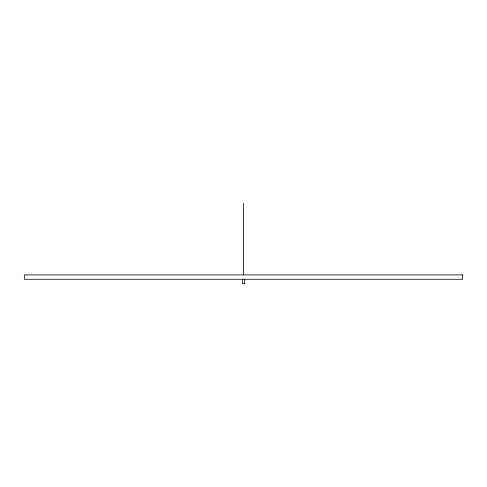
<?xml version="1.0" encoding="UTF-8"?>
<svg xmlns="http://www.w3.org/2000/svg" width="487" height="487" viewBox="0 0 487 487"><rect width="100%" height="100%" fill="white"/><g stroke="black" fill="none" stroke-linecap="round" stroke-linejoin="round"><path stroke-width="0.73" d="M244.596 279.276L244.596 283.659L242.404 283.659L242.404 279.276M243.5 203.341L243.5 274.717M462.65 274.893L24.35 274.893L24.35 279.276L462.65 279.276L462.65 274.893"/></g></svg>
